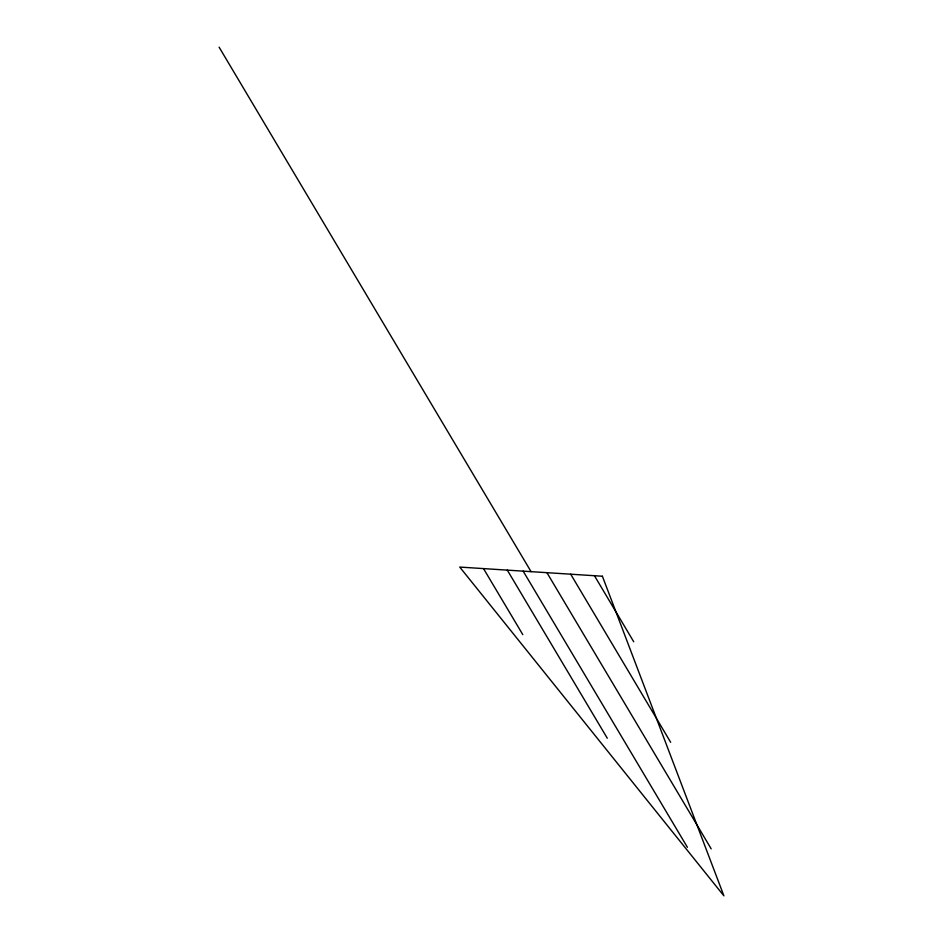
<?xml version="1.0" encoding="UTF-8"?>
<svg xmlns="http://www.w3.org/2000/svg" width="943" height="943" viewBox="0 0 943 943"><rect width="100%" height="100%" fill="white"/><g stroke="black" fill="none" stroke-linecap="round" stroke-linejoin="round"><path stroke-width="1.41" d="M594.455 575.725L633.731 641.77M570.692 574.193L670.673 742.294M546.928 572.672L711.187 848.841M219.094 47.15L531.074 571.658M523.165 571.14L687.423 847.309M507.31 570.126L607.292 738.228M483.511 568.594L522.799 634.639M602.388 576.232L459.748 567.073L723.906 895.85L602.388 576.232"/></g></svg>
